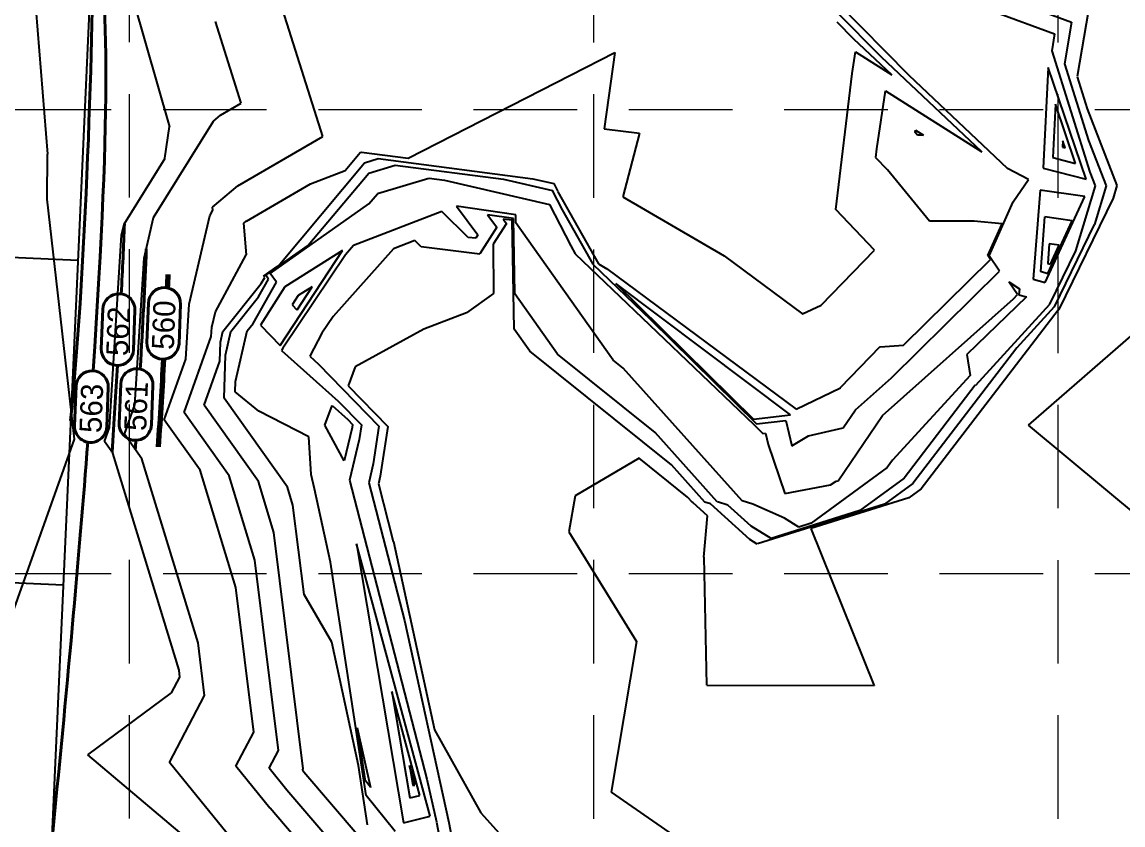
# Model space of a CAD drawing. Header units: feet. Extents: x 10084 to 13321, y 3329 to 8503.
# Drawn here: x 11764.7 to 11956.1, y 6921.7 to 7061.3 of the extents above; entities that cross this region are included whole.
import ezdxf
from ezdxf.enums import TextEntityAlignment as Align

# ---------------------------------------------------------------- set-up
doc = ezdxf.new("R2010")
doc.units = ezdxf.units.FT
doc.header["$LTSCALE"] = 40
doc.header["$MEASUREMENT"] = 0
doc.linetypes.add('DASHED', pattern=[0.75, 0.5, -0.25])
doc.linetypes.add('HIDDEN', pattern=[0.375, 0.25, -0.125])
for name, color, linetype in [('CONT-L', 55, 'Continuous'), ('GRID', 254, 'DASHED'), ('Level 1', 7, 'Continuous'), ('LOT', 7, 'Continuous')]:
    doc.layers.add(name, color=color, linetype=linetype)
doc.styles.add('Style-CB101', font='CB101.shx')

msp = doc.modelspace()

# ---------------------------------------------------------------- linework, layer by layer
at = {"layer": 'CONT-L', "color": 5, "extrusion": (0.99685, 0.079308, 0), "elevation": 12290.31}
msp.add_lwpolyline([(6082.76, 563), (6133.28, 563)], dxfattribs=at)
at = {"layer": 'CONT-L', "color": 5, "extrusion": (0.961563, 0.274586, 0), "elevation": 13271.14}
msp.add_lwpolyline([(3534.9, 562), (3565.18, 562)], dxfattribs=at)
at = {"layer": 'CONT-L', "color": 5}
for points, elevation in [([(11920.93, 7071.01), (11947.18, 7061.27)], 557), ([(11933.52, 7063.19), (11944.24, 7059.22)], 556), ([(11950.11, 7063.33), (11948.16, 7051.8)], 558), ([(11947.18, 7061.27), (11945.95, 7054.03)], 557), ([(11944.24, 7059.22), (11943.74, 7056.26)], 556), ([(11931.57, 7038.7), (11914.14, 7055.17)], 557), ([(11943.1, 7053.39), (11942.24, 7035.91)], 556), ([(11906.2, 7028.67), (11909.03, 7052.32)], 558), ([(11787.59, 7027.28), (11798.01, 7044.08)], 561), ([(11865.95, 7042.7), (11872.08, 7041.98)], 558), ([(11945.68, 7040.61), (11945.63, 7039.54)], 558), ([(11823.53, 7038.61), (11823.72, 7038.67)], 558), ([(11823.72, 7038.67), (11831.84, 7037.62)], 558), ([(11913.15, 7037.71), (11913.34, 7039.26)], 557), ([(11824.28, 7036.82), (11826.66, 7037.54)], 557), ([(11814.5, 7022.47), (11825.02, 7035.03)], 556), ([(11853.55, 7034.05), (11857.16, 7033.21)], 557), ([(11942.24, 7035.91), (11949.7, 7033.99)], 556), ([(11838.16, 7033.81), (11856.42, 7029.55)], 554), ([(11857.16, 7033.21), (11857.89, 7031.8)], 557), ([(11951.31, 7032.82), (11947.88, 7021.53)], 556), ([(11773.84, 6988.76), (11769.1, 7030.51)], 563), ([(11869.18, 7030.92), (11886.77, 7020.66)], 558), ([(11941.71, 7032.08), (11940.53, 7016.57)], 556), ([(11949.51, 7030.96), (11941.71, 7032.08)], 556), ([(11942.62, 7015.99), (11949.51, 7030.96)], 556), ([(11797.9, 7028.57), (11797.86, 7029.11)], 559), ([(11842.27, 7023.85), (11837.72, 7028.34)], 554), ([(11850.56, 7027.79), (11840.27, 7029.25)], 554), ([(11840.27, 7029.25), (11843.99, 7024.3)], 554), ([(11856.42, 7029.55), (11860.11, 7022.38)], 554), ([(11858.63, 7028.66), (11863.95, 7019.17)], 556), ([(11912.92, 7021.65), (11906.2, 7028.67)], 558), ([(11932.89, 7020.64), (11937.05, 7030.05)], 556), ([(11785.96, 7020.26), (11787.59, 7027.28)], 561), ([(11803.29, 7026.32), (11803.72, 7026.69)], 558), ([(11850.15, 7027.14), (11845.66, 7027.77)], 556), ([(11848.36, 7027.03), (11848.93, 7026.27)], 557), ([(11867.49, 7002.49), (11850.59, 7026.38)], 554), ([(11942.51, 7027.41), (11941.79, 7017.94)], 557), ([(11943.06, 7017.58), (11947.27, 7026.73)], 557), ([(11782.03, 7024.26), (11782.48, 7026.15)], 562), ([(11833.01, 7023.3), (11829.29, 7021.87)], 556), ([(11843.99, 7024.3), (11843.6, 7023.69)], 554), ([(11846.61, 7022.66), (11846.7, 7014.06)], 557), ([(11943.3, 7022.74), (11943.04, 7019.3)], 558), ([(11798.34, 7010.89), (11803.72, 7020.79)], 558), ([(11820.94, 7020.84), (11810.09, 7004.6)], 554), ([(11822.37, 7022.44), (11820.94, 7020.84)], 554), ([(11934.68, 7017.96), (11932.89, 7020.64)], 556), ([(11943.5, 7019.17), (11945.03, 7022.49)], 558), ([(11806.31, 7015.83), (11806.91, 7016.88)], 557), ([(11806.91, 7016.88), (11806.74, 7017.1)], 557), ([(11799.65, 7007.46), (11806.31, 7015.83)], 557), ([(11898.33, 6992.98), (11867.94, 7015.82)], 557), ([(11937.8, 7013.9), (11936.31, 7016.13)], 554), ([(11969.05, 7016.74), (11939.66, 6991.17)], 559), ([(11940.53, 7016.57), (11942.62, 7015.99)], 556), ([(11938.11, 7014.88), (11938.03, 7013.85)], 554), ([(11938.03, 7013.85), (11939.35, 7013.48)], 554), ([(11793.2, 7002.65), (11793.8, 7012.26)], 559), ([(11944.15, 7011.76), (11937.65, 7004.64)], 557), ([(11797.73, 7008.26), (11798.34, 7010.89)], 558), ([(11818.81, 7010.11), (11816.84, 7007.17)], 556), ([(11842.01, 7010.75), (11834.57, 7007.87)], 557), ([(11873.98, 7009.59), (11892.43, 6991.42)], 556), ([(11797.62, 7006.61), (11797.73, 7008.26)], 558), ([(11834.57, 7007.87), (11822.65, 7001.34)], 557), ([(11792.92, 6993.39), (11797.62, 7006.61)], 558), ([(11816.84, 7007.17), (11814.75, 7003.17)], 556), ([(11809.86, 7004.17), (11819.67, 6995.37)], 554), ([(11877.61, 6984.29), (11853.02, 7004.04)], 557), ([(11937.65, 7004.64), (11919.57, 6981.05)], 557), ([(11928.97, 7003.46), (11929.56, 6999.82)], 554), ([(11889.94, 6978.05), (11869.21, 7001.1)], 554), ([(11899.3, 6994), (11907, 6997.71)], 557), ([(11810.87, 6980.43), (11799.85, 6995.91)], 556), ([(11800.74, 6982.4), (11792.92, 6993.39)], 558), ([(11814.59, 6989.17), (11805.88, 6993.6)], 554), ([(11821.36, 6992.16), (11822.19, 6991.31)], 553), ([(11891.87, 6992.24), (11898.33, 6992.98)], 557), ([(11897.54, 6992), (11898.57, 6987.58)], 556), ([(11779.06, 6988.36), (11779.92, 6990.78)], 562), ([(11822.11, 6990.8), (11820.73, 6984.97)], 553), ([(11891.97, 6991.3), (11893.54, 6989.76)], 554), ([(11939.66, 6991.17), (11959.61, 6974.53)], 559), ([(11780.49, 6986.35), (11779.06, 6988.36)], 562), ([(11823.33, 6988.68), (11821.67, 6981.61)], 554), ([(11885.6, 6977.89), (11874.81, 6989.89)], 556), ([(11795.32, 6953.37), (11785.56, 6985.36)], 561), ([(11825.79, 6984.45), (11825.02, 6981.19)], 556), ([(11883.43, 6977.81), (11877.61, 6984.29)], 557), ([(11915.12, 6983.82), (11901.92, 6974.15)], 554), ([(11808.52, 6972.52), (11805.81, 6981.41)], 557), ([(11821.67, 6981.61), (11835.13, 6929.65)], 554), ([(11827.01, 6982.33), (11826.69, 6980.97)], 557), ([(11906.26, 6981.43), (11906.63, 6981.52)], 554), ([(11811.82, 6977.3), (11810.87, 6980.43)], 556), ([(11818.35, 6967.38), (11815.6, 6980.1)], 554), ([(11881.27, 6977.73), (11880.41, 6978.68)], 558), ([(11918.89, 6978.54), (11901.85, 6973.21)], 558), ([(11883.92, 6975.42), (11881.41, 6977.68)], 558), ([(11891.51, 6973.61), (11887.42, 6977.31)], 556), ([(11914.64, 6977.44), (11892.56, 6970.53)], 557), ([(11894.97, 6971.51), (11891.51, 6973.61)], 556), ([(11901.92, 6974.15), (11899.8, 6973.48)], 554), ([(11829.28, 6970.99), (11836.46, 6938.22)], 557), ([(11822.88, 6970.57), (11831.06, 6922.06)], 554), ([(11835.7, 6923.18), (11822.88, 6970.57)], 554), ([(11805.04, 6937.83), (11801.92, 6962.94)], 559), ([(11831.23, 6957.21), (11838.92, 6922.13)], 556), ([(11796.46, 6944.2), (11795.32, 6953.37)], 561), ([(11792.17, 6947.38), (11792.02, 6948.59)], 562), ([(11790.35, 6932.56), (11796.46, 6944.2)], 561), ([(11912.88, 6945.84), (11883.78, 6945.95)], 558), ([(11836.46, 6938.22), (11844.48, 6923.79)], 557), ([(11796.63, 6916.61), (11776.17, 6933.89)], 562), ([(11801.92, 6918.34), (11790.35, 6932.56)], 561), ([(11810.79, 6927.75), (11807.7, 6931.54)], 558), ([(11813.74, 6930.88), (11813.49, 6931.2)], 557), ([(11832.08, 6931.99), (11832.67, 6928.54)], 557), ([(11835.13, 6929.65), (11836.77, 6922.19)], 554), ([(11818.43, 6918.79), (11810.79, 6927.75)], 558), ([(11867.12, 6927.37), (11877.94, 6919.89)], 558), ([(11829.59, 6920.53), (11824.55, 6926.77)], 554)]:
    msp.add_lwpolyline(points, dxfattribs=dict(at, elevation=elevation))
at = {"layer": 'CONT-L', "color": 5, "extrusion": (0.953754, 0.300588, 0)}
for points, elevation in [([(3163.73, 559), (3186.72, 559)], 13387.07), ([(3173.51, 561), (3188.39, 561)], 13375.3)]:
    msp.add_lwpolyline(points, dxfattribs=dict(at, elevation=elevation))
at = {"layer": 'CONT-L', "color": 5, "extrusion": (0.712221, 0.701956, 0)}
for points, elevation in [([(-3338.36, 557), (-3327.42, 557)], 13437.91), ([(-3343.99, 556), (-3326.26, 556)], 13439.1), ([(-3332.73, 558), (-3328.58, 558)], 13436.72)]:
    msp.add_lwpolyline(points, dxfattribs=dict(at, elevation=elevation))
at = {"layer": 'CONT-L', "color": 5, "extrusion": (-0.686601, -0.727034, 0), "elevation": -13308.62}
msp.add_lwpolyline([(3821.32, 558), (3812.23, 558)], dxfattribs=at)
at = {"layer": 'CONT-L', "color": 5, "extrusion": (-0.455634, 0.890167, 0), "elevation": 873.67}
msp.add_lwpolyline([(-13738.89, 558), (-13779.26, 558)], dxfattribs=at)
at = {"layer": 'CONT-L', "color": 5, "extrusion": (0.990731, -0.135841, 0), "elevation": 10799.27}
msp.add_lwpolyline([(8602.74, 558), (8589.31, 558)], dxfattribs=at)
at = {"layer": 'CONT-L', "color": 5, "extrusion": (0.98902, -0.147779, 0)}
for points, elevation in [([(8734.79, 558), (8738.64, 558)], 10736.09), ([(8722.51, 557), (8732.68, 557)], 10742.28), ([(8726.28, 556), (8726.72, 556)], 10748.47)]:
    msp.add_lwpolyline(points, dxfattribs=dict(at, elevation=elevation))
at = {"layer": 'CONT-L', "color": 5, "extrusion": (-0.535677, -0.844423, 0)}
for points, elevation in [([(6276.94, 558), (6284.45, 558)], -12338.06), ([(6285.01, 557), (6304.82, 557)], -12335.11), ([(6293.09, 556), (6294.71, 556)], -12332.16)]:
    msp.add_lwpolyline(points, dxfattribs=dict(at, elevation=elevation))
at = {"layer": 'CONT-L', "color": 5, "extrusion": (0.953594, 0.301096, 0)}
for points, elevation in [([(3132.59, 556), (3110.51, 556)], 13514.09), ([(3129.8, 557), (3115.84, 557)], 13515.52), ([(3127, 558), (3121.16, 558)], 13516.96)]:
    msp.add_lwpolyline(points, dxfattribs=dict(at, elevation=elevation))
at = {"layer": 'CONT-L', "color": 5, "extrusion": (0.94676, 0.32194, 0)}
for points, elevation in [([(2812.41, 556), (2832.9, 556)], 13578.02), ([(2815.56, 557), (2826.43, 557)], 13577.18), ([(2818.72, 558), (2819.97, 558)], 13576.35)]:
    msp.add_lwpolyline(points, dxfattribs=dict(at, elevation=elevation))
at = {"layer": 'CONT-L', "color": 5, "extrusion": (0.686601, 0.727034, 0), "elevation": 13310.59}
msp.add_lwpolyline([(-3847.12, 556), (-3823.57, 556)], dxfattribs=at)
at = {"layer": 'CONT-L', "color": 5, "extrusion": (0.502591, -0.864524, 0)}
for points, elevation in [([(13741.54, 561), (13745.69, 561)], -160.49), ([(13737.95, 559), (13755.03, 559)], -148.36), ([(13736.16, 558), (13749.06, 558)], -142.3)]:
    msp.add_lwpolyline(points, dxfattribs=dict(at, elevation=elevation))
at = {"layer": 'CONT-L', "color": 5, "extrusion": (0.998803, -0.04892, 0), "elevation": 11585.35}
msp.add_lwpolyline([(7622.88, 557), (7613.6, 557)], dxfattribs=at)
at = {"layer": 'CONT-L', "color": 5, "extrusion": (0.932892, 0.360157, 0)}
for points, elevation in [([(2269.51, 558), (2255.18, 558)], 13685.73), ([(2264.29, 557), (2255.84, 557)], 13683.96), ([(2259.07, 556), (2256.5, 556)], 13682.19)]:
    msp.add_lwpolyline(points, dxfattribs=dict(at, elevation=elevation))
at = {"layer": 'CONT-L', "color": 5, "extrusion": (0.648428, -0.761276, 0), "elevation": 2287.68}
msp.add_lwpolyline([(13549.12, 561), (13550.72, 561)], dxfattribs=at)
at = {"layer": 'CONT-L', "color": 5, "extrusion": (0.989219, -0.146445, 0), "elevation": 10631.85}
msp.add_lwpolyline([(8688.26, 562), (8693.81, 562)], dxfattribs=at)
at = {"layer": 'CONT-L', "color": 5, "extrusion": (0.967233, -0.253889, 0), "elevation": 9695.19}
msp.add_lwpolyline([(9825.43, 558), (9814, 558)], dxfattribs=at)
at = {"layer": 'CONT-L', "color": 5, "extrusion": (0.774203, 0.632938, 0)}
for points, elevation in [([(-2093.21, 556), (-2092.64, 556)], 13685.7), ([(-2106.14, 557), (-2094.58, 557)], 13677.86)]:
    msp.add_lwpolyline(points, dxfattribs=dict(at, elevation=elevation))
at = {"layer": 'CONT-L', "color": 5, "extrusion": (-0.000759248, -1, 0)}
for points, elevation in [([(11916.11, 556), (11915.03, 556)], -7050.68), ([(11924.89, 557), (11917.15, 557)], -7035.7)]:
    msp.add_lwpolyline(points, dxfattribs=dict(at, elevation=elevation))
at = {"layer": 'CONT-L', "color": 5, "extrusion": (0.999952, -0.009771, 0), "elevation": 11699.84}
msp.add_lwpolyline([(7145.18, 563), (7152.99, 563)], dxfattribs=at)
at = {"layer": 'CONT-L', "color": 5, "extrusion": (0.766926, -0.641736, 0)}
for points, elevation in [([(12981.62, 558), (12985.68, 558)], 4550.84), ([(12961.37, 557), (12984.78, 557)], 4552.56), ([(12979.76, 554), (12982.09, 554)], 4557.72)]:
    msp.add_lwpolyline(points, dxfattribs=dict(at, elevation=elevation))
at = {"layer": 'CONT-L', "color": 5, "extrusion": (-0.249569, -0.968357, 0)}
for points, elevation in [([(9810.78, 558), (9811.25, 558)], -9798.05), ([(9809.59, 557), (9813.68, 557)], -9795.87)]:
    msp.add_lwpolyline(points, dxfattribs=dict(at, elevation=elevation))
at = {"layer": 'CONT-L', "color": 5, "extrusion": (0.849734, -0.527211, 0), "elevation": 6307.71}
msp.add_lwpolyline([(12182.21, 562), (12195.7, 562)], dxfattribs=at)
at = {"layer": 'CONT-L', "color": 5, "extrusion": (0.288631, -0.95744, 0)}
for points, elevation in [([(13352.28, 556), (13357.07, 556)], -3322.56), ([(13352.67, 554), (13362.04, 554)], -3318.7)]:
    msp.add_lwpolyline(points, dxfattribs=dict(at, elevation=elevation))
at = {"layer": 'CONT-L', "color": 5, "extrusion": (-0.128621, -0.991694, 0)}
for points, elevation in [([(10823.25, 557), (10850.37, 557)], -8500.24), ([(10826.31, 556), (10845.29, 556)], -8499.5), ([(10832.44, 554), (10835.13, 554)], -8498.02)]:
    msp.add_lwpolyline(points, dxfattribs=dict(at, elevation=elevation))
at = {"layer": 'CONT-L', "color": 5, "extrusion": (0.722346, 0.691532, 0), "elevation": 13472.22}
msp.add_lwpolyline([(-3157.59, 557), (-3154.67, 557)], dxfattribs=at)
at = {"layer": 'CONT-L', "color": 5, "extrusion": (-0.359161, 0.933275, 0), "elevation": 2320.44}
msp.add_lwpolyline([(-13552.58, 558), (-13559.06, 558)], dxfattribs=at)
at = {"layer": 'CONT-L', "color": 5, "extrusion": (-0.463779, -0.885951, 0), "elevation": -11769.08}
msp.add_lwpolyline([(7315.82, 556), (7311.7, 556)], dxfattribs=at)
at = {"layer": 'CONT-L', "color": 5, "extrusion": (-0.648428, 0.761276, 0), "elevation": -2298.97}
msp.add_lwpolyline([(-13539.3, 559), (-13545.04, 559)], dxfattribs=at)
at = {"layer": 'CONT-L', "color": 5, "extrusion": (-0.226856, -0.973928, 0), "elevation": -9538.47}
msp.add_lwpolyline([(9943.82, 556), (9952.54, 556)], dxfattribs=at)
at = {"layer": 'CONT-L', "color": 5, "extrusion": (0.823459, -0.567376, 0), "elevation": 5840.99}
msp.add_lwpolyline([(12561.76, 556), (12566.44, 556)], dxfattribs=at)
at = {"layer": 'CONT-L', "color": 5, "extrusion": (0.956831, -0.290644, 0)}
for points, elevation in [([(10203.36, 557), (10196.32, 557)], 9393.14), ([(10203.93, 558), (10201.64, 558)], 9394.94)]:
    msp.add_lwpolyline(points, dxfattribs=dict(at, elevation=elevation))
at = {"layer": 'CONT-L', "color": 5, "extrusion": (0.889239, 0.457443, 0), "elevation": 13760.36}
msp.add_lwpolyline([(829.26, 556), (825.51, 556)], dxfattribs=at)
at = {"layer": 'CONT-L', "color": 5, "extrusion": (0.872307, 0.488959, 0)}
for points, elevation in [([(335.86, 557), (321.48, 557)], 13781.98), ([(326.56, 554), (324.98, 554)], 13779.31)]:
    msp.add_lwpolyline(points, dxfattribs=dict(at, elevation=elevation))
at = {"layer": 'CONT-L', "color": 5, "extrusion": (0.898805, -0.438348, 0)}
for points, elevation in [([(11559.4, 558), (11537.86, 558)], 7662.8), ([(11553.86, 557), (11537.91, 557)], 7661.87), ([(11548.32, 556), (11537.95, 556)], 7660.94)]:
    msp.add_lwpolyline(points, dxfattribs=dict(at, elevation=elevation))
at = {"layer": 'CONT-L', "color": 5, "extrusion": (0.878661, -0.477445, 0), "elevation": 7010.61}
msp.add_lwpolyline([(11807.47, 559), (11808.59, 559)], dxfattribs=at)
at = {"layer": 'CONT-L', "color": 5, "extrusion": (0.575849, -0.817556, 0)}
for points, elevation in [([(13694.65, 554), (13715.63, 554)], 1062.28), ([(13693.86, 556), (13702.9, 556)], 1062.11)]:
    msp.add_lwpolyline(points, dxfattribs=dict(at, elevation=elevation))
at = {"layer": 'CONT-L', "color": 5, "extrusion": (0.359041, -0.933322, 0), "elevation": -2309.47}
msp.add_lwpolyline([(13571.86, 554), (13555.42, 554)], dxfattribs=at)
at = {"layer": 'CONT-L', "color": 5, "extrusion": (0.973957, -0.226732, 0), "elevation": 9896.76}
msp.add_lwpolyline([(9503.67, 559), (9519.41, 559)], dxfattribs=at)
at = {"layer": 'CONT-L', "color": 5, "extrusion": (0.799748, 0.600336, 0), "elevation": 13692.57}
msp.add_lwpolyline([(-1490.94, 556), (-1493.64, 556)], dxfattribs=at)
at = {"layer": 'CONT-L', "color": 5, "extrusion": (-0.139615, -0.990206, 0), "elevation": -8612.42}
msp.add_lwpolyline([(10752.84, 557), (10751.23, 557)], dxfattribs=at)
at = {"layer": 'CONT-L', "color": 5, "extrusion": (0.999837, 0.018044, 0)}
for points, elevation in [([(6792.93, 557), (6811.84, 557)], 11974.81), ([(6799.09, 556), (6812.17, 556)], 11975.02), ([(6811.41, 554), (6812.82, 554)], 11975.45)]:
    msp.add_lwpolyline(points, dxfattribs=dict(at, elevation=elevation))
at = {"layer": 'CONT-L', "color": 5, "extrusion": (-0.086726, -0.996232, 0), "elevation": -8034.83}
msp.add_lwpolyline([(11280.78, 557), (11275.88, 557)], dxfattribs=at)
at = {"layer": 'CONT-L', "color": 5, "extrusion": (-0.142747, -0.989759, 0)}
for points, elevation in [([(10821.88, 557), (10817.07, 557)], -8660.2), ([(10820.26, 558), (10818.52, 558)], -8655.69)]:
    msp.add_lwpolyline(points, dxfattribs=dict(at, elevation=elevation))
at = {"layer": 'CONT-L', "color": 5, "extrusion": (0.996967, 0.07783, 0), "elevation": 12314.35}
msp.add_lwpolyline([(6080.81, 558), (6086.36, 558)], dxfattribs=at)
at = {"layer": 'CONT-L', "color": 5, "extrusion": (0.841133, -0.540829, 0)}
for points, elevation in [([(12316.82, 556), (12311.29, 556)], 6165.48), ([(12318.27, 557), (12313.98, 557)], 6166.51)]:
    msp.add_lwpolyline(points, dxfattribs=dict(at, elevation=elevation))
at = {"layer": 'CONT-L', "color": 5, "extrusion": (0.914415, -0.404779, 0), "elevation": 8069.57}
msp.add_lwpolyline([(11249.9, 557), (11255.95, 557)], dxfattribs=at)
at = {"layer": 'CONT-L', "color": 5, "extrusion": (0.998019, -0.06292, 0)}
for points, elevation in [([(7718.12, 562), (7751.67, 562)], 11316.72), ([(7722.35, 561), (7747.92, 561)], 11320.89)]:
    msp.add_lwpolyline(points, dxfattribs=dict(at, elevation=elevation))
at = {"layer": 'CONT-L', "color": 5, "extrusion": (-0.702224, -0.711956, 0), "elevation": -13309.7}
msp.add_lwpolyline([(3494.2, 556), (3492.65, 556)], dxfattribs=at)
at = {"layer": 'CONT-L', "color": 5, "extrusion": (-0.122215, -0.992504, 0)}
for points, elevation in [([(10896.42, 554), (10895.08, 554)], -8418.5), ([(10897.44, 556), (10887.18, 556)], -8415.87)]:
    msp.add_lwpolyline(points, dxfattribs=dict(at, elevation=elevation))
at = {"layer": 'CONT-L', "color": 5, "extrusion": (0.836049, -0.548655, 0)}
for points, elevation in [([(12335.97, 554), (12355.7, 554)], 6030.07), ([(12342.76, 556), (12347.54, 556)], 6029.09)]:
    msp.add_lwpolyline(points, dxfattribs=dict(at, elevation=elevation))
at = {"layer": 'CONT-L', "color": 5, "extrusion": (-0.531621, 0.846983, 0), "elevation": -336.87}
msp.add_lwpolyline([(-13744.51, 554), (-13732.66, 554)], dxfattribs=at)
at = {"layer": 'CONT-L', "color": 5, "extrusion": (0.746349, -0.665555, 0), "elevation": 4155.34}
msp.add_lwpolyline([(13113.8, 556), (13098.06, 556)], dxfattribs=at)
at = {"layer": 'CONT-L', "color": 5, "extrusion": (0.690736, 0.723107, 0), "elevation": 13269.67}
msp.add_lwpolyline([(-3727.03, 554), (-3770.03, 554)], dxfattribs=at)
at = {"layer": 'CONT-L', "color": 5, "extrusion": (0.595456, 0.803388, 0)}
for points, elevation in [([(-5369.2, 558), (-5386.22, 558)], 12718.36), ([(-5354.14, 557), (-5395.13, 557)], 12704.4)]:
    msp.add_lwpolyline(points, dxfattribs=dict(at, elevation=elevation))
at = {"layer": 'CONT-L', "color": 5, "extrusion": (0.718454, -0.695575, 0)}
for points, elevation in [([(13317.72, 558), (13331.06, 558)], 3674.8), ([(13309.74, 557), (13319.67, 557)], 3687.19)]:
    msp.add_lwpolyline(points, dxfattribs=dict(at, elevation=elevation))
at = {"layer": 'CONT-L', "color": 5, "extrusion": (0.831224, 0.555937, 0), "elevation": 13821.77}
msp.add_lwpolyline([(-798.87, 557), (-798.04, 557)], dxfattribs=at)
at = {"layer": 'CONT-L', "color": 5, "extrusion": (-0.575849, 0.817556, 0), "elevation": -1062.02}
msp.add_lwpolyline([(-13693.46, 557), (-13696.53, 557)], dxfattribs=at)
at = {"layer": 'CONT-L', "color": 5, "extrusion": (-0.690736, -0.723107, 0), "elevation": -13270.47}
msp.add_lwpolyline([(3730.51, 556), (3744.38, 556)], dxfattribs=at)
at = {"layer": 'CONT-L', "color": 5, "extrusion": (-0.50383, -0.863803, 0), "elevation": -12041.15}
msp.add_lwpolyline([(6712.45, 557), (6714.12, 557)], dxfattribs=at)
at = {"layer": 'CONT-L', "color": 5, "extrusion": (0.701169, -0.712995, 0), "elevation": 3361.91}
msp.add_lwpolyline([(13409.22, 557), (13430.45, 557)], dxfattribs=at)
at = {"layer": 'CONT-L', "color": 5, "extrusion": (-0.269091, -0.963115, 0)}
for points, elevation in [([(9613.68, 558), (9614.16, 558)], -9974.16), ([(9612.84, 557), (9614.17, 557)], -9972.51)]:
    msp.add_lwpolyline(points, dxfattribs=dict(at, elevation=elevation))
at = {"layer": 'CONT-L', "color": 5, "extrusion": (0.807241, 0.590221, 0)}
for points, elevation in [([(-1305.01, 556), (-1304.19, 556)], 13672.93), ([(-1306.27, 554), (-1304.37, 554)], 13673.71)]:
    msp.add_lwpolyline(points, dxfattribs=dict(at, elevation=elevation))
at = {"layer": 'CONT-L', "color": 5, "extrusion": (-0.701169, 0.712995, 0)}
for points, elevation in [([(-13403.75, 556), (-13430.14, 556)], -3364.46), ([(-13428.5, 554), (-13429.53, 554)], -3369.55)]:
    msp.add_lwpolyline(points, dxfattribs=dict(at, elevation=elevation))
at = {"layer": 'CONT-L', "color": 5, "extrusion": (0.868606, -0.495503, 0)}
for points, elevation in [([(11937.33, 554), (11945.56, 554)], 6780.87), ([(11941.81, 556), (11945.36, 556)], 6779.4)]:
    msp.add_lwpolyline(points, dxfattribs=dict(at, elevation=elevation))
at = {"layer": 'CONT-L', "color": 5, "extrusion": (0.842719, -0.538354, 0)}
for points, elevation in [([(12270.06, 554), (12262.17, 554)], 6176.17), ([(12270.03, 556), (12268.12, 556)], 6178.93)]:
    msp.add_lwpolyline(points, dxfattribs=dict(at, elevation=elevation))
at = {"layer": 'CONT-L', "color": 5, "extrusion": (0.531621, -0.846983, 0), "elevation": 339.38}
msp.add_lwpolyline([(13736.69, 556), (13733.82, 556)], dxfattribs=at)
at = {"layer": 'CONT-L', "color": 5, "extrusion": (0.701779, 0.712394, 0), "elevation": 13326.71}
msp.add_lwpolyline([(-3531.09, 557), (-3564.69, 557)], dxfattribs=at)
at = {"layer": 'CONT-L', "color": 5, "extrusion": (-0.569833, -0.821761, 0), "elevation": -12567.28}
msp.add_lwpolyline([(5810.77, 554), (5812.96, 554)], dxfattribs=at)
at = {"layer": 'CONT-L', "color": 5, "extrusion": (0.782512, -0.622636, 0)}
for points, elevation in [([(12831.21, 556), (12838.9, 556)], 4871.34), ([(12833.03, 554), (12834.69, 554)], 4873.48)]:
    msp.add_lwpolyline(points, dxfattribs=dict(at, elevation=elevation))
at = {"layer": 'CONT-L', "color": 5, "extrusion": (0.577829, -0.816158, 0), "elevation": 1120.78}
msp.add_lwpolyline([(13721.71, 557), (13715.96, 557)], dxfattribs=at)
at = {"layer": 'CONT-L', "color": 5, "extrusion": (0.816521, 0.577316, 0)}
for points, elevation in [([(-1127.2, 556), (-1114.3, 556)], 13725.42), ([(-1123.99, 557), (-1119.27, 557)], 13721.78)]:
    msp.add_lwpolyline(points, dxfattribs=dict(at, elevation=elevation))
at = {"layer": 'CONT-L', "color": 5, "extrusion": (0.665587, -0.74632, 0)}
for points, elevation in [([(13546.25, 554), (13576.76, 554)], 2711.09), ([(13543.4, 556), (13551.79, 556)], 2707.21)]:
    msp.add_lwpolyline(points, dxfattribs=dict(at, elevation=elevation))
at = {"layer": 'CONT-L', "color": 5, "extrusion": (0.694674, -0.719325, 0), "elevation": 3248.98}
msp.add_lwpolyline([(13460.35, 554), (13445.92, 554)], dxfattribs=at)
at = {"layer": 'CONT-L', "color": 5, "extrusion": (0.715775, 0.698331, 0)}
for points, elevation in [([(-3229.36, 556), (-3230.56, 556)], 13351.3), ([(-3228.03, 554), (-3232.98, 554)], 13344.87)]:
    msp.add_lwpolyline(points, dxfattribs=dict(at, elevation=elevation))
at = {"layer": 'CONT-L', "color": 5, "extrusion": (0.43383, -0.900995, 0), "elevation": -1153.68}
msp.add_lwpolyline([(13763.61, 558), (13767.17, 558)], dxfattribs=at)
at = {"layer": 'CONT-L', "color": 5, "extrusion": (0.793764, -0.608226, 0)}
for points, elevation in [([(12830.37, 558), (12791.27, 558)], 5217), ([(12811.27, 556), (12790.93, 556)], 5213.52), ([(12792.18, 554), (12790.59, 554)], 5210.05)]:
    msp.add_lwpolyline(points, dxfattribs=dict(at, elevation=elevation))
at = {"layer": 'CONT-L', "color": 5, "extrusion": (0.738225, -0.674554, 0)}
for points, elevation in [([(13233.01, 556), (13213.93, 556)], 4086.76), ([(13233.46, 558), (13233.25, 558)], 4088.57), ([(13214.57, 554), (13194.61, 554)], 4084.94)]:
    msp.add_lwpolyline(points, dxfattribs=dict(at, elevation=elevation))
at = {"layer": 'CONT-L', "color": 5, "extrusion": (0.974392, -0.224855, 0)}
for points, elevation in [([(9479.34, 557), (9481.23, 557)], 9921.83), ([(9477.31, 556), (9481.58, 556)], 9923.18), ([(9473.26, 554), (9482.3, 554)], 9925.9)]:
    msp.add_lwpolyline(points, dxfattribs=dict(at, elevation=elevation))
at = {"layer": 'CONT-L', "color": 5, "extrusion": (0.999476, -0.032368, 0)}
for points, elevation in [([(7380.58, 557), (7383.87, 557)], 11566.29), ([(7374.18, 556), (7381.62, 556)], 11567.23), ([(7375.32, 554), (7377.12, 554)], 11569.11)]:
    msp.add_lwpolyline(points, dxfattribs=dict(at, elevation=elevation))
at = {"layer": 'CONT-L', "color": 5, "extrusion": (0.886173, -0.463355, 0), "elevation": 7220.16}
msp.add_lwpolyline([(11679.55, 554), (11679.06, 554)], dxfattribs=at)
at = {"layer": 'CONT-L', "color": 5, "extrusion": (0.626336, 0.779553, 0), "elevation": 12886.61}
msp.add_lwpolyline([(-4879.02, 556), (-4857.25, 556)], dxfattribs=at)
at = {"layer": 'CONT-L', "color": 5, "extrusion": (0.064848, -0.997895, 0), "elevation": -6217.5}
msp.add_lwpolyline([(12343.08, 557), (12347.16, 557)], dxfattribs=at)
at = {"layer": 'CONT-L', "color": 5, "extrusion": (0.942183, -0.3351, 0)}
for points, elevation in [([(10538.52, 559), (10549.68, 559)], 8764.76), ([(10543.21, 557), (10551.36, 557)], 8770.44), ([(10533.82, 561), (10539.25, 561)], 8759.07)]:
    msp.add_lwpolyline(points, dxfattribs=dict(at, elevation=elevation))
at = {"layer": 'CONT-L', "color": 5, "extrusion": (0.667945, 0.74421, 0)}
for points, elevation in [([(-4114.92, 556), (-4116.98, 556)], 13103.44), ([(-4123.54, 553), (-4127.2, 553)], 13099.66)]:
    msp.add_lwpolyline(points, dxfattribs=dict(at, elevation=elevation))
at = {"layer": 'CONT-L', "color": 5, "extrusion": (0.715294, 0.698824, 0)}
for points, elevation in [([(-3249.16, 556), (-3264.19, 556)], 13345.13), ([(-3255.43, 557), (-3265.32, 557)], 13346.16), ([(-3256.13, 554), (-3261.92, 554)], 13343.07)]:
    msp.add_lwpolyline(points, dxfattribs=dict(at, elevation=elevation))
at = {"layer": 'CONT-L', "color": 5, "extrusion": (-0.626336, -0.779553, 0)}
for points, elevation in [([(4867.64, 554), (4865.42, 554)], -12891.85), ([(4890.4, 558), (4879.61, 558)], -12881.38)]:
    msp.add_lwpolyline(points, dxfattribs=dict(at, elevation=elevation))
at = {"layer": 'CONT-L', "color": 5, "extrusion": (0.934692, -0.355459, 0), "elevation": 8561.85}
msp.add_lwpolyline([(10746.56, 557), (10743.03, 557)], dxfattribs=at)
at = {"layer": 'CONT-L', "color": 5, "extrusion": (-0.635082, -0.772445, 0), "elevation": -12899.87}
msp.add_lwpolyline([(4677.88, 554), (4672.56, 554)], dxfattribs=at)
at = {"layer": 'CONT-L', "color": 5, "extrusion": (0.814878, 0.579632, 0)}
for points, elevation in [([(-1154.03, 557), (-1137.78, 557)], 13666.95), ([(-1146.55, 559), (-1135.81, 559)], 13659.84), ([(-1139.07, 561), (-1133.85, 561)], 13652.73)]:
    msp.add_lwpolyline(points, dxfattribs=dict(at, elevation=elevation))
at = {"layer": 'CONT-L', "color": 5, "extrusion": (0.939158, -0.343485, 0), "elevation": 8697.04}
msp.add_lwpolyline([(10624.91, 553), (10628.56, 553)], dxfattribs=at)
at = {"layer": 'CONT-L', "color": 5, "extrusion": (0.828701, -0.559692, 0)}
for points, elevation in [([(12457.76, 556), (12461.53, 556)], 5955.08), ([(12449.63, 554), (12463.33, 554)], 5959.54)]:
    msp.add_lwpolyline(points, dxfattribs=dict(at, elevation=elevation))
at = {"layer": 'CONT-L', "color": 5, "extrusion": (0.112728, -0.993626, 0)}
for points, elevation in [([(12604.75, 556), (12609.9, 556)], -5606.25), ([(12605.66, 554), (12606.1, 554)], -5604.48)]:
    msp.add_lwpolyline(points, dxfattribs=dict(at, elevation=elevation))
at = {"layer": 'CONT-L', "color": 5, "extrusion": (0.880566, 0.473923, 0), "elevation": 13719.28}
msp.add_lwpolyline([(548.6, 553), (555.66, 553)], dxfattribs=at)
at = {"layer": 'CONT-L', "color": 5, "extrusion": (0.988821, -0.149106, 0)}
for points, elevation in [([(8675.92, 553), (8675.4, 553)], 10647.58), ([(8676.06, 554), (8673.49, 554)], 10649.11), ([(8676.34, 556), (8669.67, 556)], 10652.16), ([(8676.48, 557), (8667.76, 557)], 10653.69)]:
    msp.add_lwpolyline(points, dxfattribs=dict(at, elevation=elevation))
at = {"layer": 'CONT-L', "color": 5, "extrusion": (0.232038, -0.972707, 0), "elevation": -4036.96}
msp.add_lwpolyline([(13198.43, 556), (13204.61, 556)], dxfattribs=at)
at = {"layer": 'CONT-L', "color": 5, "extrusion": (0.94203, -0.335528, 0), "elevation": 8746.38}
msp.add_lwpolyline([(10480.76, 563), (10534.08, 563)], dxfattribs=at)
at = {"layer": 'CONT-L', "color": 5, "extrusion": (0.997875, 0.065153, 0), "elevation": 12244.85}
msp.add_lwpolyline([(6198.01, 554), (6204.56, 554)], dxfattribs=at)
at = {"layer": 'CONT-L', "color": 5, "extrusion": (0.974291, 0.225294, 0), "elevation": 13162.95}
msp.add_lwpolyline([(4130.47, 554), (4128.43, 554)], dxfattribs=at)
at = {"layer": 'CONT-L', "color": 5, "extrusion": (-0.510865, 0.859661, 0), "elevation": -71.6}
msp.add_lwpolyline([(-13798.44, 556), (-13801.83, 556)], dxfattribs=at)
at = {"layer": 'CONT-L', "color": 5, "extrusion": (0.956444, 0.291916, 0)}
for points, elevation in [([(3203.66, 562), (3243.14, 562)], 13306.81), ([(3214.5, 559), (3235.88, 559)], 13320.47), ([(3218.12, 558), (3233.46, 558)], 13325.02)]:
    msp.add_lwpolyline(points, dxfattribs=dict(at, elevation=elevation))
at = {"layer": 'CONT-L', "color": 5, "extrusion": (0.945518, 0.325571, 0), "elevation": 13521.42}
msp.add_lwpolyline([(2734.63, 554), (2725.61, 554)], dxfattribs=at)
at = {"layer": 'CONT-L', "color": 5, "extrusion": (0.509405, -0.860527, 0), "elevation": 36.49}
msp.add_lwpolyline([(13774.59, 558), (13761.71, 558)], dxfattribs=at)
at = {"layer": 'CONT-L', "color": 5, "extrusion": (0.974448, 0.224611, 0), "elevation": 13081.5}
msp.add_lwpolyline([(4147.83, 554), (4150.43, 554)], dxfattribs=at)
at = {"layer": 'CONT-L', "color": 5, "extrusion": (0.968014, 0.250897, 0)}
for points, elevation in [([(3791.03, 556), (3766.26, 556)], 13198.34), ([(3790.4, 557), (3780.08, 557)], 13199.9)]:
    msp.add_lwpolyline(points, dxfattribs=dict(at, elevation=elevation))
at = {"layer": 'CONT-L', "color": 5, "extrusion": (0.191886, -0.981417, 0), "elevation": -4566.66}
msp.add_lwpolyline([(13015.51, 554), (13023.56, 554)], dxfattribs=at)
at = {"layer": 'CONT-L', "color": 5, "extrusion": (0.510865, -0.859661, 0), "elevation": 80.83}
msp.add_lwpolyline([(13800.76, 554), (13801.91, 554)], dxfattribs=at)
at = {"layer": 'CONT-L', "color": 5, "extrusion": (0.59096, -0.806701, 0)}
for points, elevation in [([(13740.4, 556), (13730.87, 556)], 1410.75), ([(13741.05, 557), (13734.94, 557)], 1412.37)]:
    msp.add_lwpolyline(points, dxfattribs=dict(at, elevation=elevation))
at = {"layer": 'CONT-L', "color": 5, "extrusion": (0.983939, -0.178503, 0), "elevation": 10424.67}
msp.add_lwpolyline([(8984.01, 558), (8977.69, 558)], dxfattribs=at)
at = {"layer": 'CONT-L', "color": 5, "extrusion": (-0.59096, 0.806701, 0), "elevation": -1413.99}
msp.add_lwpolyline([(-13741.7, 558), (-13739.01, 558)], dxfattribs=at)
at = {"layer": 'CONT-L', "color": 5, "extrusion": (0.992375, 0.123255, 0)}
for points, elevation in [([(5452.54, 556), (5468.23, 556)], 12581.74), ([(5422.51, 557), (5463.89, 557)], 12577.88), ([(5426.2, 558), (5459.55, 558)], 12574.01)]:
    msp.add_lwpolyline(points, dxfattribs=dict(at, elevation=elevation))
at = {"layer": 'CONT-L', "color": 5, "extrusion": (-0.3059, -0.952064, 0)}
for points, elevation in [([(9177.39, 558), (9177.24, 558)], -10277.71), ([(9180.31, 557), (9179.28, 557)], -10278.46), ([(9187.31, 554), (9185.4, 554)], -10280.68)]:
    msp.add_lwpolyline(points, dxfattribs=dict(at, elevation=elevation))
at = {"layer": 'CONT-L', "color": 5, "extrusion": (-0.669521, -0.742793, 0), "elevation": -13139.7}
msp.add_lwpolyline([(4165.32, 557), (4156.08, 557)], dxfattribs=at)
at = {"layer": 'CONT-L', "color": 5, "extrusion": (0.3059, 0.952064, 0), "elevation": 10279.2}
msp.add_lwpolyline([(-9183.22, 556), (-9181.32, 556)], dxfattribs=at)
at = {"layer": 'CONT-L', "color": 5, "extrusion": (-0.405545, -0.914075, 0), "elevation": -11200.57}
msp.add_lwpolyline([(8046.31, 554), (8040.29, 554)], dxfattribs=at)
at = {"layer": 'CONT-L', "color": 5, "extrusion": (0.99612, -0.088001, 0), "elevation": 11223.97}
msp.add_lwpolyline([(7986.97, 558), (7994.16, 558)], dxfattribs=at)
at = {"layer": 'CONT-L', "color": 5, "extrusion": (0.298768, -0.954326, 0), "elevation": -3099.25}
msp.add_lwpolyline([(13450.71, 556), (13434.55, 556)], dxfattribs=at)
at = {"layer": 'CONT-L', "color": 5, "extrusion": (-0.518807, -0.854892, 0)}
for points, elevation in [([(6555.15, 554), (6552.18, 554)], -12135.27), ([(6550.49, 557), (6549, 557)], -12128.98)]:
    msp.add_lwpolyline(points, dxfattribs=dict(at, elevation=elevation))
at = {"layer": 'CONT-L', "color": 5, "extrusion": (0.927485, 0.37386, 0), "elevation": 13645.8}
msp.add_lwpolyline([(2017.91, 558), (1988.41, 558)], dxfattribs=at)
at = {"layer": 'CONT-L', "color": 5, "extrusion": (0.851149, 0.524925, 0), "elevation": 13754.56}
msp.add_lwpolyline([(-290.72, 558), (-313.16, 558)], dxfattribs=at)
at = {"layer": 'CONT-L', "color": 5, "extrusion": (0.988534, 0.151, 0)}
for points, elevation in [([(5061.84, 554), (5102.91, 554)], 12734.91), ([(5064.37, 553), (5073.75, 553)], 12735.18), ([(5056.76, 556), (5067.25, 556)], 12734.37)]:
    msp.add_lwpolyline(points, dxfattribs=dict(at, elevation=elevation))
at = {"layer": 'CONT-L', "color": 5, "extrusion": (0.999754, 0.022186, 0), "elevation": 12034.96}
msp.add_lwpolyline([(6680.59, 558), (6702.91, 558)], dxfattribs=at)
at = {"layer": 'CONT-L', "color": 5, "extrusion": (0.864518, 0.502601, 0), "elevation": 13712.18}
msp.add_lwpolyline([(71.36, 556), (80.93, 556)], dxfattribs=at)
at = {"layer": 'CONT-L', "color": 5, "extrusion": (0.977426, 0.21128, 0), "elevation": 13020.9}
msp.add_lwpolyline([(4277.55, 556), (4299.45, 556)], dxfattribs=at)
at = {"layer": 'CONT-L', "color": 5, "extrusion": (0.985948, -0.167051, 0), "elevation": 10543.15}
msp.add_lwpolyline([(8839.01, 558), (8812.44, 558)], dxfattribs=at)
at = {"layer": 'CONT-L', "color": 5, "extrusion": (0.885289, -0.46504, 0)}
for points, elevation in [([(11631.19, 562), (11634.28, 562)], 7208.67), ([(11625.09, 559), (11631.8, 559)], 7224.51), ([(11627.48, 558), (11630.98, 558)], 7229.79), ([(11629.86, 557), (11630.15, 557)], 7235.07)]:
    msp.add_lwpolyline(points, dxfattribs=dict(at, elevation=elevation))
at = {"layer": 'CONT-L', "color": 5, "extrusion": (0.594185, -0.804328, 0), "elevation": 1420.1}
msp.add_lwpolyline([(13591.92, 562), (13610.02, 562)], dxfattribs=at)
at = {"layer": 'CONT-L', "color": 5, "extrusion": (0.986085, 0.166245, 0), "elevation": 12818.96}
msp.add_lwpolyline([(4881.7, 556), (4862.96, 556)], dxfattribs=at)
at = {"layer": 'CONT-L', "color": 5, "extrusion": (0.965306, 0.26112, 0)}
for points, elevation in [([(3596.42, 556), (3615.12, 556)], 13232.06), ([(3598.41, 557), (3601.9, 557)], 13231.67)]:
    msp.add_lwpolyline(points, dxfattribs=dict(at, elevation=elevation))
at = {"layer": 'CONT-L', "color": 5, "extrusion": (0.976139, 0.217149, 0), "elevation": 13047.61}
msp.add_lwpolyline([(4205.67, 553), (4195.04, 553)], dxfattribs=at)
at = {"layer": 'CONT-L', "color": 5, "extrusion": (0.775617, 0.631204, 0), "elevation": 13529.2}
msp.add_lwpolyline([(-2082.3, 559), (-2072.93, 559)], dxfattribs=at)
at = {"layer": 'CONT-L', "color": 5, "extrusion": (0.760977, 0.648779, 0)}
for points, elevation in [([(-2405.04, 557), (-2390.27, 557)], 13486.59), ([(-2400, 559), (-2391.21, 559)], 13478.03)]:
    msp.add_lwpolyline(points, dxfattribs=dict(at, elevation=elevation))
at = {"layer": 'CONT-L', "color": 5, "extrusion": (0.777806, 0.628505, 0), "elevation": 13552.23}
msp.add_lwpolyline([(-2043.47, 553), (-2042.05, 553)], dxfattribs=at)
at = {"layer": 'CONT-L', "color": 5, "extrusion": (0.234238, -0.972179, 0), "elevation": -3964.12}
msp.add_lwpolyline([(13126.4, 557), (13126.74, 557)], dxfattribs=at)
at = {"layer": 'CONT-L', "color": 5, "extrusion": (-0.234238, 0.972179, 0)}
for points, elevation in [([(-13125.37, 556), (-13127.19, 556)], 3962.15), ([(-13123.32, 554), (-13128.1, 554)], 3958.2)]:
    msp.add_lwpolyline(points, dxfattribs=dict(at, elevation=elevation))
at = {"layer": 'CONT-L', "color": 5, "extrusion": (0.742672, 0.669655, 0), "elevation": 13433.12}
msp.add_lwpolyline([(-2789.61, 557), (-2802.97, 557)], dxfattribs=at)
at = {"layer": 'CONT-L', "color": 5, "extrusion": (0.982141, 0.188149, 0)}
for points, elevation in [([(4571.48, 554), (4541.18, 554)], 12927.77), ([(4571.02, 556), (4562.92, 556)], 12929.87)]:
    msp.add_lwpolyline(points, dxfattribs=dict(at, elevation=elevation))
at = {"layer": 'GRID', "color": 252, "linetype": 'HIDDEN', "lineweight": 0, "ltscale": 1.8}
for p, q in [((11783.43, 3736.77), (11783.43, 8418.16)), ((11864.14, 3736.75), (11864.14, 8418.16)), ((11944.85, 3736.74), (11944.85, 8418.16)), ((10169.24, 7046.1), (13236.21, 7046.1)), ((10169.24, 6965.39), (13236.21, 6965.39))]:
    msp.add_line(p, q, dxfattribs=at)
at = {"layer": 'Level 1', "color": 5, "linetype": 'Continuous', "lineweight": 40, "flags": 128}
for points in [[(11792.28, 7012.22), (11792.02, 7005.36), (11792.02, 7005.36, -1), (11786.43, 7005.57), (11786.43, 7005.57), (11786.69, 7012.43), (11786.69, 7012.43, -1), (11792.28, 7012.22)], [(11784.36, 7011.13), (11784.1, 7004.27), (11784.1, 7004.27, -1), (11778.51, 7004.48), (11778.51, 7004.48), (11778.76, 7011.34), (11778.76, 7011.34, -1), (11784.36, 7011.13)], [(11779.71, 6997.74), (11779.45, 6990.89), (11779.45, 6990.89, -1), (11773.85, 6991.1), (11773.85, 6991.1), (11774.11, 6997.95), (11774.11, 6997.95, -1), (11779.71, 6997.74)], [(11787.48, 6998.11), (11787.23, 6991.25), (11787.23, 6991.25, -1), (11781.63, 6991.47), (11781.63, 6991.46), (11781.89, 6998.32), (11781.89, 6998.32, -1), (11787.48, 6998.11)]]:
    msp.add_lwpolyline(points, format="xyb", dxfattribs=at)
at = {"layer": 'Level 1', "color": 5, "linetype": 'Continuous', "lineweight": 40}
for points in [[(11773.17, 6991.98), (11776.03, 7019.9), (11777.24, 7066.08), (11777.05, 7077.69)], [(11777.07, 7000.64), (11780.24, 7046.28), (11779.87, 7069.86), (11777.05, 7077.69)], [(11781.99, 7014), (11782.2, 7018.31), (11782.38, 7022.39), (11782.53, 7026.23)], [(11785.29, 7000.95), (11785.72, 7008.5), (11786.07, 7015.47), (11786.33, 7021.87)], [(11780.39, 6986.5), (11780.74, 6991.77), (11781.05, 6996.79), (11781.33, 7001.58)], [(11769.8, 6917.82), (11772.55, 6945.15), (11774.64, 6968.49), (11776.16, 6988.24)], [(11784.42, 6986.96), (11784.45, 6987.5), (11784.49, 6988.03), (11784.52, 6988.56)]]:
    msp.add_open_spline(points, degree=3, dxfattribs=at)
at = {"layer": 'Level 1', "color": 5, "linetype": 'Continuous', "lineweight": 70}
for points in [[(11790.03, 7015.07), (11790.07, 7015.84), (11790.11, 7016.61), (11790.14, 7017.38)], [(11788.46, 6987.41), (11788.81, 6992.74), (11789.12, 6997.83), (11789.39, 7002.67)]]:
    msp.add_open_spline(points, degree=3, dxfattribs=at)
at = {"layer": 'LOT', "color": 7}
for p, q in [((11777.05, 7077.69), (11769.31, 6906.94)), ((11774.43, 7019.83), (11653.4, 7025.32)), ((11771.87, 6963.38), (11645.03, 6969.14))]:
    msp.add_line(p, q, dxfattribs=at)

# ---------------------------------------------------------------- texts
at = {"layer": 'Level 1', "color": 5, "linetype": 'Continuous', "lineweight": 40, "style": 'Style-CB101'}
for s, p in [('562', (11779.34, 7003.3)), ('560', (11787.27, 7004.39)), ('563', (11774.69, 6989.92)), ('561', (11782.47, 6990.28))]:
    msp.add_text(s, height=3.84, rotation=87.8478, dxfattribs=at).set_placement(p, align=Align.TOP_LEFT)

doc.saveas('drawing.dxf')
